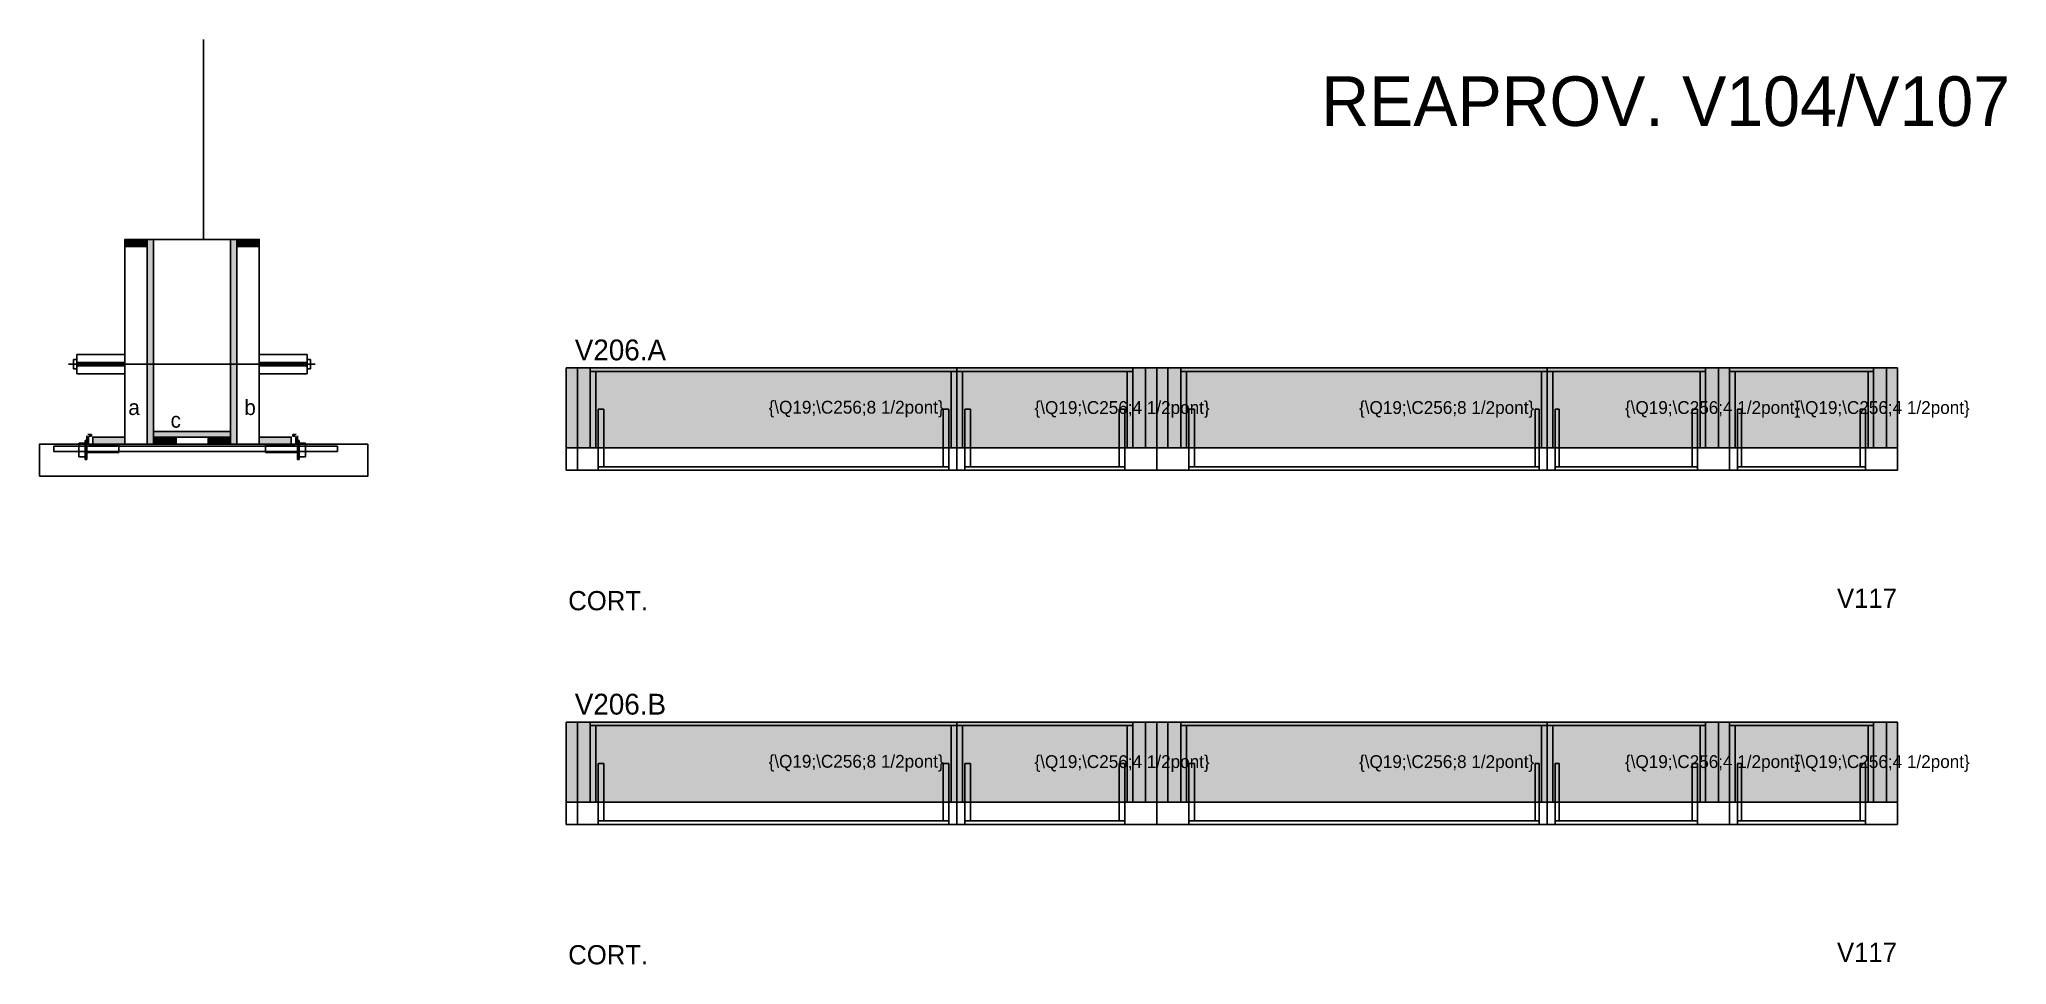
# Model space of a CAD drawing. Header units: metres. Extents: x 2888 to 4117, y 8694 to 9272.
import ezdxf

# ---------------------------------------------------------------- set-up
doc = ezdxf.new("R2010")
doc.units = ezdxf.units.M
for name, color, linetype in [('5', 7, 'Continuous'), ('barrote', 7, 'Continuous'), ('CONCRETO', 7, 'Continuous'), ('detalhes', 7, 'Continuous'), ('FOLHA MB', 7, 'Continuous'), ('Hachura', 7, 'Continuous'), ('Madeira', 7, 'Continuous'), ('Painéis', 7, 'Continuous'), ('presilha', 7, 'Continuous'), ('REAPROVEITAMENTO', 7, 'Continuous'), ('SARR_2.2x7', 7, 'Continuous'), ('SARR_3.5x7', 7, 'Continuous'), ('SCO-___-LAJ', 7, 'Continuous'), ('TENSOR', 7, 'Continuous'), ('texto', 7, 'Continuous'), ('Texto Seção', 7, 'Continuous')]:
    doc.layers.add(name, color=color, linetype=linetype)

msp = doc.modelspace()

# ---------------------------------------------------------------- hatches: boundary and pattern name
at = {"layer": 'Hachura'}
h = msp.add_hatch(color=7, dxfattribs=at)
h.dxf.hatch_style = 1
h.paths.add_polyline_path([(2955.3, 9142.8), (2955.3, 9147.2), (2955.3, 9147.2), (2941.3, 9147.2), (2941.3, 9147.2), (2941.3, 9142.8), (2941.3, 9142.8), (2955.3, 9142.8)])
h = msp.add_hatch(color=7, dxfattribs=at)
h.dxf.hatch_style = 1
h.paths.add_polyline_path([(2955.3, 9147.2), (2959.3, 9147.2), (2959.3, 9147.2), (2959.3, 9019.2), (2959.3, 9019.2), (2955.3, 9019.2), (2955.3, 9019.2), (2955.3, 9147.2)])
h = msp.add_hatch(color=7, dxfattribs=at)
h.dxf.hatch_style = 1
h.paths.add_polyline_path([(3011.3, 9147.2), (3007.3, 9147.2), (3007.3, 9147.2), (3007.3, 9019.2), (3007.3, 9019.2), (3011.3, 9019.2), (3011.3, 9019.2), (3011.3, 9147.2)])
h = msp.add_hatch(color=7, dxfattribs=at)
h.dxf.hatch_style = 1
h.paths.add_polyline_path([(3011.3, 9142.8), (3011.3, 9147.2), (3011.3, 9147.2), (3025.3, 9147.2), (3025.3, 9147.2), (3025.3, 9142.8), (3025.3, 9142.8), (3011.3, 9142.8)])
h = msp.add_hatch(color=7, dxfattribs=at)
h.dxf.hatch_style = 1
h.paths.add_polyline_path([(3007.3, 9023.6), (3007.3, 9027.2), (3007.3, 9027.2), (2959.3, 9027.2), (2959.3, 9027.2), (2959.3, 9023.6), (2959.3, 9023.6), (3007.3, 9023.6)])
h = msp.add_hatch(color=7, dxfattribs=at)
h.dxf.hatch_style = 1
h.paths.add_polyline_path([(2921.3, 9019.2), (2921.3, 9023.6), (2921.3, 9023.6), (2941.3, 9023.6), (2941.3, 9023.6), (2941.3, 9019.2), (2941.3, 9019.2), (2921.3, 9019.2)])
h = msp.add_hatch(color=7, dxfattribs=at)
h.dxf.hatch_style = 1
h.paths.add_polyline_path([(2959.3, 9019.2), (2959.3, 9023.6), (2959.3, 9023.6), (2973.3, 9023.6), (2973.3, 9023.6), (2973.3, 9019.2), (2973.3, 9019.2), (2959.3, 9019.2)])
h = msp.add_hatch(color=7, dxfattribs=at)
h.dxf.hatch_style = 1
h.paths.add_polyline_path([(3007.3, 9019.2), (3007.3, 9023.6), (3007.3, 9023.6), (2993.3, 9023.6), (2993.3, 9023.6), (2993.3, 9019.2), (2993.3, 9019.2), (3007.3, 9019.2)])
h = msp.add_hatch(color=7, dxfattribs=at)
h.dxf.hatch_style = 1
h.paths.add_polyline_path([(3045.3, 9019.2), (3045.3, 9023.6), (3045.3, 9023.6), (3025.3, 9023.6), (3025.3, 9023.6), (3025.3, 9019.2), (3025.3, 9019.2), (3045.3, 9019.2)])
at = {"layer": 'REAPROVEITAMENTO'}
h = msp.add_hatch(color=7, dxfattribs=at)
h.dxf.hatch_style = 1
h.paths.add_polyline_path([(4049.2, 9016.9), (4049.2, 9066.9), (4049.2, 9066.9), (3217.2, 9066.9), (3217.2, 9066.9), (3217.2, 9016.9), (3217.2, 9016.9), (4049.2, 9016.9)])
h = msp.add_hatch(color=7, dxfattribs=at)
h.dxf.hatch_style = 1
h.paths.add_polyline_path([(4049.2, 8795.5), (4049.2, 8845.5), (4049.2, 8845.5), (3217.2, 8845.5), (3217.2, 8845.5), (3217.2, 8795.5), (3217.2, 8795.5), (4049.2, 8795.5)])

# ---------------------------------------------------------------- linework, layer by layer
at = {"color": 7, "lineweight": 25}
for p, q in [((2911.3, 9075.2), (2911.3, 9063.2)), ((2911.3, 9075.2), (2941.3, 9075.2)), ((3055.3, 9075.2), (3025.3, 9075.2)), ((3055.3, 9075.2), (3055.3, 9063.2)), ((2909.3, 9072.2), (2909.3, 9066.2)), ((2909.3, 9072.2), (2911.3, 9072.2)), ((2911.3, 9066.2), (2909.3, 9066.2)), ((2941.3, 9070.2), (2911.3, 9070.2)), ((2941.3, 9068.2), (2911.3, 9068.2)), ((2911.3, 9063.2), (2941.3, 9063.2)), ((3025.3, 9070.2), (3055.3, 9070.2)), ((3025.3, 9068.2), (3055.3, 9068.2)), ((3055.3, 9063.2), (3025.3, 9063.2)), ((3055.3, 9072.2), (3057.3, 9072.2)), ((3055.3, 9066.2), (3057.3, 9066.2)), ((3057.3, 9072.2), (3057.3, 9066.2))]:
    msp.add_line(p, q, dxfattribs=at)
at = {"layer": 'barrote', "color": 7, "lineweight": 25}
msp.add_lwpolyline([(2887.9, 8999.2), (3093.1, 8999.2), (3093.1, 9019.2), (2887.9, 9019.2)], close=True, dxfattribs=at)
at = {"layer": 'CONCRETO', "color": 7, "lineweight": 25}
msp.add_lwpolyline([(2959.3, 9123.2), (2959.3, 9147.2), (3007.3, 9147.2), (3007.3, 9143), (3007.3, 9143), (3007.3, 9027.2), (2959.3, 9027.2), (2959.3, 9123.2)], close=True, dxfattribs=at)
at = {"layer": 'Defpoints', "color": 7, "lineweight": 25}
msp.add_line((2990.5, 9147.2), (2990.5, 9272.2), dxfattribs=at)
at = {"layer": 'Madeira', "color": 7, "lineweight": 25}
for points in [[(2955.3, 9142.8), (2955.3, 9147.2), (2941.3, 9147.2), (2941.3, 9142.8)], [(2955.3, 9147.2), (2941.3, 9147.2), (2941.3, 9019.2), (2955.3, 9019.2)], [(3011.3, 9142.8), (3011.3, 9147.2), (3025.3, 9147.2), (3025.3, 9142.8)], [(3011.3, 9147.2), (3025.3, 9147.2), (3025.3, 9019.2), (3011.3, 9019.2)], [(2921.3, 9019.2), (2921.3, 9023.6), (2941.3, 9023.6), (2941.3, 9019.2)], [(2959.3, 9019.2), (2959.3, 9023.6), (2973.3, 9023.6), (2973.3, 9019.2)], [(3007.3, 9019.2), (3007.3, 9023.6), (2993.3, 9023.6), (2993.3, 9019.2)], [(3045.3, 9019.2), (3045.3, 9023.6), (3025.3, 9023.6), (3025.3, 9019.2)]]:
    msp.add_lwpolyline(points, close=True, dxfattribs=at)
at = {"layer": 'Painéis', "color": 7, "lineweight": 25}
for p, q in [((3217.2, 9066.9), (3586.2, 9066.9)), ((3217.2, 9016.9), (3217.2, 9066.9)), ((3461.2, 9016.9), (3461.2, 9066.9)), ((3586.2, 9016.9), (3586.2, 9066.9)), ((3586.2, 9066.9), (4049.2, 9066.9)), ((3830.2, 9016.9), (3830.2, 9066.9)), ((3944.2, 9016.9), (3944.2, 9066.9)), ((4049.2, 9016.9), (4049.2, 9066.9)), ((3217.2, 9016.9), (3586.2, 9016.9)), ((3217.2, 9002.9), (3217.2, 9016.9)), ((3461.2, 9016.9), (3461.2, 9002.9)), ((3586.2, 9016.9), (4049.2, 9016.9)), ((3586.2, 9016.9), (3586.2, 9002.9)), ((3830.2, 9016.9), (3830.2, 9002.9)), ((3944.2, 9002.9), (3944.2, 9016.9)), ((4049.2, 9002.9), (4049.2, 9016.9)), ((3217.2, 9002.9), (4049.2, 9002.9)), ((3217.2, 8845.5), (3586.2, 8845.5)), ((3217.2, 8795.5), (3217.2, 8845.5)), ((3461.2, 8795.5), (3461.2, 8845.5)), ((3586.2, 8795.5), (3586.2, 8845.5)), ((3586.2, 8845.5), (4049.2, 8845.5)), ((3830.2, 8795.5), (3830.2, 8845.5)), ((3944.2, 8795.5), (3944.2, 8845.5)), ((4049.2, 8795.5), (4049.2, 8845.5)), ((3217.2, 8795.5), (3586.2, 8795.5)), ((3217.2, 8781.5), (3217.2, 8795.5)), ((3461.2, 8795.5), (3461.2, 8781.5)), ((3586.2, 8795.5), (4049.2, 8795.5)), ((3586.2, 8795.5), (3586.2, 8781.5)), ((3830.2, 8795.5), (3830.2, 8781.5)), ((3944.2, 8781.5), (3944.2, 8795.5)), ((4049.2, 8781.5), (4049.2, 8795.5)), ((3217.2, 8781.5), (4049.2, 8781.5))]:
    msp.add_line(p, q, dxfattribs=at)
for points in [[(2955.3, 9147.2), (2959.3, 9147.2), (2959.3, 9019.2), (2955.3, 9019.2)], [(2959.3, 9147.2), (2959.3, 9123.2), (2959.3, 9123.2), (2959.3, 9147.2)], [(3011.3, 9147.2), (3007.3, 9147.2), (3007.3, 9019.2), (3011.3, 9019.2)], [(3007.3, 9023.6), (3007.3, 9027.2), (2959.3, 9027.2), (2959.3, 9023.6)]]:
    msp.add_lwpolyline(points, close=True, dxfattribs=at)
at = {"layer": 'presilha', "color": 7, "lineweight": 25}
for p, q in [((2917.5, 9018.3), (2917.5, 9024.5)), ((2920.5, 9025.3), (2918.2, 9025.3)), ((2920.5, 9024.3), (2918.8, 9024.3)), ((2920.5, 9025.3), (2920.5, 9024.3)), ((3046.2, 9025.3), (3046.2, 9024.3)), ((3046.2, 9025.3), (3048.4, 9025.3)), ((3046.2, 9024.3), (3047.8, 9024.3)), ((3049.2, 9018.3), (3049.2, 9024.5)), ((2912.5, 9019.9), (2916.5, 9019.9)), ((2912.5, 9019.9), (2912.5, 9011.3)), ((2916.5, 9021.6), (2917.5, 9021.6)), ((2916.5, 9009.6), (2916.5, 9021.6)), ((2916.5, 9019.9), (2916.5, 9011.3)), ((2917.5, 9021.6), (2917.5, 9009.6)), ((2937.5, 9014), (2917.5, 9014)), ((2918.5, 9019), (2918.5, 9023.9)), ((2937.5, 9018.6), (2918.8, 9018.6)), ((2937.5, 9018.6), (2937.5, 9014)), ((3029.2, 9018.6), (3029.2, 9014)), ((3029.2, 9018.6), (3047.8, 9018.6)), ((3029.2, 9014), (3049.2, 9014)), ((3048.2, 9019), (3048.2, 9023.9)), ((3050.2, 9021.6), (3049.2, 9021.6)), ((3049.2, 9021.6), (3049.2, 9009.6)), ((3050.2, 9009.6), (3050.2, 9021.6)), ((3054.2, 9019.9), (3050.2, 9019.9)), ((3050.2, 9019.9), (3050.2, 9011.3)), ((3054.2, 9019.9), (3054.2, 9011.3)), ((2916.5, 9011.3), (2912.5, 9011.3)), ((2917.5, 9009.6), (2916.5, 9009.6)), ((3049.2, 9009.6), (3050.2, 9009.6)), ((3050.2, 9011.3), (3054.2, 9011.3))]:
    msp.add_line(p, q, dxfattribs=at)
at = {"layer": 'SARR_2.2x7', "color": 7, "lineweight": 25}
for p, q in [((3224.2, 9016.9), (3224.2, 9066.9)), ((3232.2, 9064.7), (3461.2, 9064.7)), ((3461.2, 9064.7), (3571.2, 9064.7)), ((3579.2, 9016.9), (3579.2, 9066.9)), ((3593.2, 9016.9), (3593.2, 9066.9)), ((3601.2, 9064.7), (3830.2, 9064.7)), ((3830.2, 9064.7), (3929.2, 9064.7)), ((3937.2, 9016.9), (3937.2, 9066.9)), ((3944.2, 9064.7), (4034.2, 9064.7)), ((4042.2, 9016.9), (4042.2, 9066.9)), ((3224.2, 9016.9), (3224.2, 9002.9)), ((3237.2, 9005.1), (3456.2, 9005.1)), ((3566.2, 9005.1), (3466.2, 9005.1)), ((3606.2, 9005.1), (3825.2, 9005.1)), ((3924.2, 9005.1), (3835.2, 9005.1)), ((4029.2, 9005.1), (3949.2, 9005.1)), ((3224.2, 8795.5), (3224.2, 8845.5)), ((3232.2, 8843.3), (3461.2, 8843.3)), ((3461.2, 8843.3), (3571.2, 8843.3)), ((3579.2, 8795.5), (3579.2, 8845.5)), ((3593.2, 8795.5), (3593.2, 8845.5)), ((3601.2, 8843.3), (3830.2, 8843.3)), ((3830.2, 8843.3), (3929.2, 8843.3)), ((3937.2, 8795.5), (3937.2, 8845.5)), ((3944.2, 8843.3), (4034.2, 8843.3)), ((4042.2, 8795.5), (4042.2, 8845.5)), ((3224.2, 8795.5), (3224.2, 8781.5)), ((3237.2, 8783.7), (3456.2, 8783.7)), ((3566.2, 8783.7), (3466.2, 8783.7)), ((3606.2, 8783.7), (3825.2, 8783.7)), ((3924.2, 8783.7), (3835.2, 8783.7)), ((4029.2, 8783.7), (3949.2, 8783.7))]:
    msp.add_line(p, q, dxfattribs=at)
at = {"layer": 'SARR_3.5x7', "color": 7, "lineweight": 25}
for p, q in [((3232.2, 9066.9), (3232.2, 9016.9)), ((3235.7, 9064.7), (3235.7, 9016.9)), ((3457.7, 9064.7), (3457.7, 9016.9)), ((3461.2, 9064.7), (3461.2, 9016.9)), ((3464.7, 9064.7), (3464.7, 9016.9)), ((3567.7, 9064.7), (3567.7, 9016.9)), ((3571.2, 9066.9), (3571.2, 9016.9)), ((3601.2, 9066.9), (3601.2, 9016.9)), ((3604.7, 9064.7), (3604.7, 9016.9)), ((3826.7, 9064.7), (3826.7, 9016.9)), ((3830.2, 9064.7), (3830.2, 9016.9)), ((3833.7, 9064.7), (3833.7, 9016.9)), ((3925.7, 9064.7), (3925.7, 9016.9)), ((3929.2, 9066.9), (3929.2, 9016.9)), ((3944.2, 9064.7), (3944.2, 9016.9)), ((3947.7, 9064.7), (3947.7, 9016.9)), ((4030.7, 9064.7), (4030.7, 9016.9)), ((4034.2, 9066.9), (4034.2, 9016.9)), ((3237.2, 9041.1), (3237.2, 9002.9)), ((3240.7, 9041.1), (3237.2, 9041.1)), ((3240.7, 9041.1), (3240.7, 9005.1)), ((3452.7, 9041.1), (3452.7, 9005.1)), ((3452.7, 9041.1), (3456.2, 9041.1)), ((3456.2, 9041.1), (3456.2, 9002.9)), ((3466.2, 9041.1), (3466.2, 9002.9)), ((3469.7, 9041.1), (3466.2, 9041.1)), ((3469.7, 9041.1), (3469.7, 9005.1)), ((3562.7, 9041.1), (3562.7, 9005.1)), ((3562.7, 9041.1), (3566.2, 9041.1)), ((3566.2, 9041.1), (3566.2, 9002.9)), ((3606.2, 9041.1), (3606.2, 9002.9)), ((3609.7, 9041.1), (3606.2, 9041.1)), ((3609.7, 9041.1), (3609.7, 9005.1)), ((3822.7, 9041.1), (3822.7, 9005.1)), ((3822.7, 9041.1), (3825.2, 9041.1)), ((3825.2, 9041.1), (3825.2, 9002.9)), ((3835.2, 9041.1), (3835.2, 9002.9)), ((3837.7, 9041.1), (3835.2, 9041.1)), ((3837.7, 9041.1), (3837.7, 9005.1)), ((3920.7, 9041.1), (3920.7, 9005.1)), ((3920.7, 9041.1), (3924.2, 9041.1)), ((3924.2, 9041.1), (3924.2, 9002.9)), ((3949.2, 9041.1), (3949.2, 9002.9)), ((3951.7, 9041.1), (3949.2, 9041.1)), ((3951.7, 9041.1), (3951.7, 9005.1)), ((4025.7, 9041.1), (4025.7, 9005.1)), ((4025.7, 9041.1), (4029.2, 9041.1)), ((4029.2, 9041.1), (4029.2, 9002.9)), ((3232.2, 9016.9), (3235.7, 9016.9)), ((3457.7, 9016.9), (3461.2, 9016.9)), ((3461.2, 9016.9), (3464.7, 9016.9)), ((3571.2, 9016.9), (3567.7, 9016.9)), ((3601.2, 9016.9), (3604.7, 9016.9)), ((3826.7, 9016.9), (3830.2, 9016.9)), ((3830.2, 9016.9), (3833.7, 9016.9)), ((3925.7, 9016.9), (3929.2, 9016.9)), ((3944.2, 9016.9), (3947.7, 9016.9)), ((4030.7, 9016.9), (4034.2, 9016.9)), ((3232.2, 8845.5), (3232.2, 8795.5)), ((3235.7, 8843.3), (3235.7, 8795.5)), ((3457.7, 8843.3), (3457.7, 8795.5)), ((3461.2, 8843.3), (3461.2, 8795.5)), ((3464.7, 8843.3), (3464.7, 8795.5)), ((3567.7, 8843.3), (3567.7, 8795.5)), ((3571.2, 8845.5), (3571.2, 8795.5)), ((3601.2, 8845.5), (3601.2, 8795.5)), ((3604.7, 8843.3), (3604.7, 8795.5)), ((3826.7, 8843.3), (3826.7, 8795.5)), ((3830.2, 8843.3), (3830.2, 8795.5)), ((3833.7, 8843.3), (3833.7, 8795.5)), ((3925.7, 8843.3), (3925.7, 8795.5)), ((3929.2, 8845.5), (3929.2, 8795.5)), ((3944.2, 8843.3), (3944.2, 8795.5)), ((3947.7, 8843.3), (3947.7, 8795.5)), ((4030.7, 8843.3), (4030.7, 8795.5)), ((4034.2, 8845.5), (4034.2, 8795.5)), ((3237.2, 8819.7), (3237.2, 8781.5)), ((3240.7, 8819.7), (3237.2, 8819.7)), ((3240.7, 8819.7), (3240.7, 8783.7)), ((3452.7, 8819.7), (3452.7, 8783.7)), ((3452.7, 8819.7), (3456.2, 8819.7)), ((3456.2, 8819.7), (3456.2, 8781.5)), ((3466.2, 8819.7), (3466.2, 8781.5)), ((3469.7, 8819.7), (3466.2, 8819.7)), ((3469.7, 8819.7), (3469.7, 8783.7)), ((3562.7, 8819.7), (3562.7, 8783.7)), ((3562.7, 8819.7), (3566.2, 8819.7)), ((3566.2, 8819.7), (3566.2, 8781.5)), ((3606.2, 8819.7), (3606.2, 8781.5)), ((3609.7, 8819.7), (3606.2, 8819.7)), ((3609.7, 8819.7), (3609.7, 8783.7)), ((3822.7, 8819.7), (3822.7, 8783.7)), ((3822.7, 8819.7), (3825.2, 8819.7)), ((3825.2, 8819.7), (3825.2, 8781.5)), ((3835.2, 8819.7), (3835.2, 8781.5)), ((3837.7, 8819.7), (3835.2, 8819.7)), ((3837.7, 8819.7), (3837.7, 8783.7)), ((3920.7, 8819.7), (3920.7, 8783.7)), ((3920.7, 8819.7), (3924.2, 8819.7)), ((3924.2, 8819.7), (3924.2, 8781.5)), ((3949.2, 8819.7), (3949.2, 8781.5)), ((3951.7, 8819.7), (3949.2, 8819.7)), ((3951.7, 8819.7), (3951.7, 8783.7)), ((4025.7, 8819.7), (4025.7, 8783.7)), ((4025.7, 8819.7), (4029.2, 8819.7)), ((4029.2, 8819.7), (4029.2, 8781.5)), ((3232.2, 8795.5), (3235.7, 8795.5)), ((3457.7, 8795.5), (3461.2, 8795.5)), ((3461.2, 8795.5), (3464.7, 8795.5)), ((3571.2, 8795.5), (3567.7, 8795.5)), ((3601.2, 8795.5), (3604.7, 8795.5)), ((3826.7, 8795.5), (3830.2, 8795.5)), ((3830.2, 8795.5), (3833.7, 8795.5)), ((3925.7, 8795.5), (3929.2, 8795.5)), ((3944.2, 8795.5), (3947.7, 8795.5)), ((4030.7, 8795.5), (4034.2, 8795.5))]:
    msp.add_line(p, q, dxfattribs=at)
at = {"layer": 'SCO-___-LAJ', "color": 7, "lineweight": 25}
msp.add_lwpolyline([(2896.9, 9017.9), (3074.2, 9017.9), (3074.2, 9014.7), (2896.9, 9014.7)], close=True, dxfattribs=at)
at = {"layer": 'TENSOR', "color": 7, "lineweight": 25}
msp.add_line((3060.3, 9069.2), (2906, 9069.2), dxfattribs=at)

# ---------------------------------------------------------------- texts
at = {"layer": '5', "color": 7, "lineweight": 25}
for s, p in [('CORT.', (3218.4, 8915.4)), ('V117', (4011.3, 8916.9)), ('CORT.', (3218.4, 8694.1)), ('V117', (4011.3, 8695.6))]:
    msp.add_text(s, height=12, dxfattribs=at).set_placement(p)
at = {"layer": 'detalhes', "color": 7, "lineweight": 25}
for s, p in [('a', (2943.5, 9037.4)), ('c', (2969.9, 9029.5)), ('b', (3016, 9037.4))]:
    msp.add_text(s, height=9.6, dxfattribs=at).set_placement(p)
at = {"layer": 'FOLHA MB', "color": 7, "lineweight": 25}
msp.add_text('REAPROV. V104/V107', height=30.965, dxfattribs=at).set_placement((3689, 9218.1))
at = {"layer": 'texto', "color": 7, "lineweight": 25}
for s, p in [('{\\Q19;\\C256;8 1/2pont}', (3343.6, 9038.3)), ('{\\Q19;\\C256;4 1/2pont}', (3509.8, 9038.1)), ('{\\Q19;\\C256;8 1/2pont}', (3712.6, 9038.1)), ('{\\Q19;\\C256;4 1/2pont}', (3878.8, 9038.1)), ('{\\Q19;\\C256;4 1/2pont}', (3984.8, 9038.1)), ('{\\Q19;\\C256;8 1/2pont}', (3343.6, 8817)), ('{\\Q19;\\C256;4 1/2pont}', (3509.8, 8816.8)), ('{\\Q19;\\C256;8 1/2pont}', (3712.6, 8816.8)), ('{\\Q19;\\C256;4 1/2pont}', (3878.8, 8816.8)), ('{\\Q19;\\C256;4 1/2pont}', (3984.8, 8816.8))]:
    msp.add_text(s, height=8, dxfattribs=at).set_placement(p)
at = {"layer": 'Texto Seção', "color": 7, "lineweight": 25}
for s, p in [('V206.A', (3222.5, 9071.6)), ('V206.B', (3222.5, 8850.2))]:
    msp.add_text(s, height=13, dxfattribs=at).set_placement(p)

doc.saveas('drawing.dxf')
